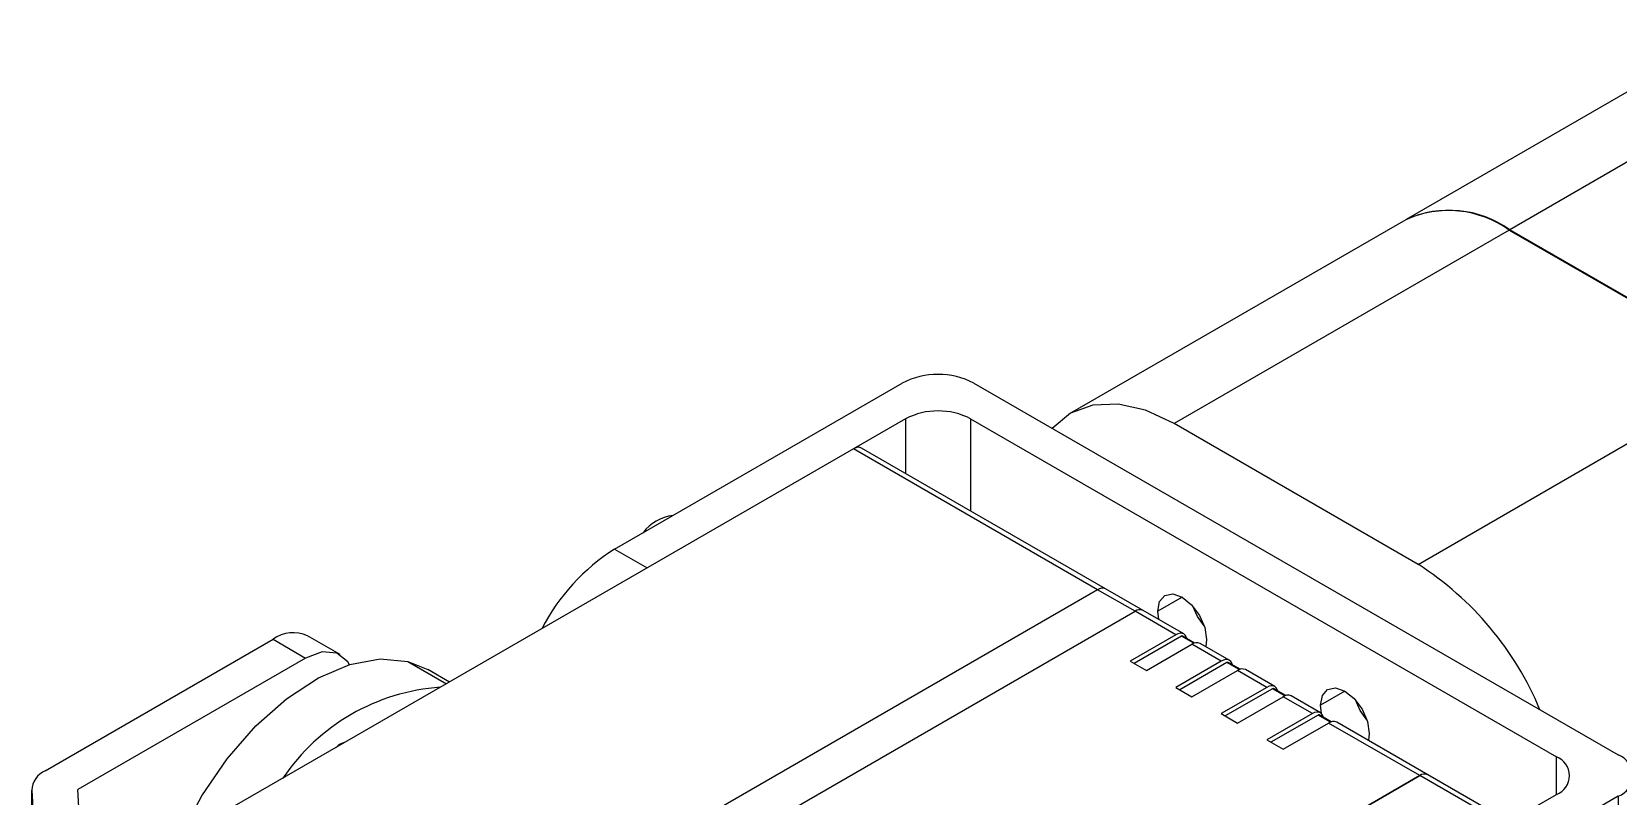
# Model space of a CAD drawing. Header units: millimetres. Extents: x 1167 to 2427, y 18 to 909.
# Drawn here: x 2048.8 to 2117.7, y 756.1 to 789.4 of the extents above; entities that cross this region are included whole.
import ezdxf

# ---------------------------------------------------------------- set-up
doc = ezdxf.new("R2010")
doc.units = ezdxf.units.MM

msp = doc.modelspace()

# ---------------------------------------------------------------- linework, layer by layer
at = {"color": 7, "linetype": 'Continuous', "lineweight": 25}
for p, q in [((2122.635, 789.387), (2108.493, 781.223)), ((2108.472, 781.211), (2093.905, 772.802)), ((2112.972, 780.765), (2098.405, 772.356)), ((2112.972, 780.765), (2123.578, 774.642)), ((2123.599, 774.654), (2112.993, 780.777)), ((2109.012, 766.233), (2123.578, 774.642)), ((2074.094, 766.893), (2086.596, 774.111)), ((2089.708, 774.111), (2117.709, 757.946)), ((2086.738, 772.56), (2084.475, 771.254)), ((2089.566, 772.56), (2115.022, 757.864)), ((2109.012, 766.233), (2098.405, 772.356)), ((2084.475, 771.253), (2057.181, 755.497)), ((2095.082, 765.13), (2084.475, 771.253)), ((2095.432, 765.165), (2084.825, 771.288)), ((2074.094, 766.893), (2075.508, 766.077)), ((2095.082, 765.13), (2067.787, 749.374)), ((2096.708, 764.191), (2095.082, 765.13)), ((2097.058, 764.226), (2095.432, 765.165)), ((2069.414, 748.435), (2096.708, 764.191)), ((2098.476, 763.171), (2096.708, 764.191)), ((2098.826, 763.206), (2097.058, 764.226)), ((2097.738, 763.833), (2097.698, 764.191)), ((2049.35, 757.262), (2059.249, 762.977)), ((2059.249, 762.977), (2060.663, 762.161)), ((2062.163, 762.309), (2060.749, 763.126)), ((2098.476, 763.171), (2096.496, 762.028)), ((2098.723, 763.11), (2096.673, 761.926)), ((2097.203, 761.62), (2099.183, 762.763)), ((2099.296, 762.813), (2098.773, 763.115)), ((2100.456, 762.028), (2099.183, 762.763)), ((2100.806, 762.063), (2099.533, 762.797)), ((2099.819, 762.966), (2099.779, 762.655)), ((2060.663, 762.161), (2050.764, 756.446)), ((2065.106, 762.009), (2065.981, 761.656)), ((2096.496, 762.028), (2097.203, 761.62)), ((2100.456, 762.028), (2098.476, 760.885)), ((2100.703, 761.967), (2098.653, 760.783)), ((2101.276, 761.67), (2100.753, 761.972)), ((2066.915, 761.116), (2065.981, 761.656)), ((2099.183, 760.477), (2101.163, 761.62)), ((2102.436, 760.885), (2101.163, 761.62)), ((2102.786, 760.92), (2101.513, 761.654)), ((2098.476, 760.885), (2099.183, 760.477)), ((2102.436, 760.885), (2100.456, 759.742)), ((2102.683, 760.824), (2100.633, 759.64)), ((2101.163, 759.334), (2103.143, 760.477)), ((2103.256, 760.527), (2102.733, 760.829)), ((2104.416, 759.742), (2103.143, 760.477)), ((2104.765, 759.777), (2103.493, 760.511)), ((2104.811, 759.742), (2104.769, 760.109)), ((2100.456, 759.742), (2101.163, 759.334)), ((2104.416, 759.742), (2102.436, 758.599)), ((2104.663, 759.681), (2102.612, 758.497)), ((2103.143, 758.191), (2105.123, 759.334)), ((2105.236, 759.384), (2104.713, 759.686)), ((2109.082, 757.048), (2105.123, 759.334)), ((2109.432, 757.083), (2105.473, 759.369)), ((2102.436, 758.599), (2103.143, 758.191)), ((2106.89, 758.884), (2106.85, 758.573)), ((2109.082, 757.048), (2081.788, 741.291)), ((2093.316, 747.946), (2109.082, 757.048)), ((2111.416, 755.701), (2109.082, 757.048)), ((2111.766, 755.736), (2109.432, 757.083)), ((2048.764, 756.446), (2048.764, 746.353)), ((2048.765, 756.408), (2049.286, 747.17)), ((2051.313, 746.707), (2050.764, 756.446)), ((2103.792, 749.749), (2115.022, 756.231)), ((2117.709, 756.15), (2105.207, 748.932)), ((2117.709, 756.15), (2117.709, 740.636))]:
    msp.add_line(p, q, dxfattribs=at)
at = {"color": 8, "linetype": 'Continuous', "lineweight": 25}
for p, q in [((2124.727, 787.551), (2112.993, 780.777)), ((2086.738, 772.56), (2086.738, 770.184)), ((2089.566, 772.56), (2089.566, 768.551)), ((2098.759, 764.803), (2097.698, 764.191)), ((2099.26, 762.8), (2098.723, 763.11)), ((2065.106, 762.009), (2066.783, 761.04)), ((2101.239, 761.657), (2100.703, 761.967)), ((2103.219, 760.514), (2102.683, 760.824)), ((2105.83, 760.721), (2104.769, 760.109)), ((2105.199, 759.371), (2104.663, 759.681)), ((2115.022, 756.231), (2115.022, 757.864)), ((2048.765, 746.354), (2048.765, 756.408))]:
    msp.add_line(p, q, dxfattribs=at)
at = {"color": 7, "linetype": 'Continuous', "lineweight": 25, "flags": 128}
for points in [[(2098.405, 772.356), (2097.164, 772.932), (2095.97, 773.203), (2094.869, 773.159), (2093.905, 772.801), (2093.114, 772.145), (2093.114, 772.145)], [(2097.698, 764.191), (2097.779, 764.613), (2098.009, 764.878), (2098.353, 764.944), (2098.759, 764.803), (2099.165, 764.476), (2099.509, 764.012), (2099.739, 763.482), (2099.819, 762.966)], [(2099.716, 763.553), (2099.423, 763.962), (2099.216, 764.42)], [(2098.958, 763.008), (2098.933, 763.082), (2098.887, 763.155), (2098.826, 763.206), (2098.751, 763.233), (2098.665, 763.237), (2098.572, 763.216), (2098.476, 763.171)], [(2054.791, 745.475), (2054.361, 746.304), (2054.004, 747.644), (2053.914, 749.19), (2054.097, 750.882), (2054.543, 752.655), (2055.238, 754.442), (2056.153, 756.172), (2057.253, 757.781), (2058.497, 759.206), (2059.836, 760.392), (2061.219, 761.293), (2062.594, 761.876), (2063.906, 762.118), (2065.106, 762.009)], [(2062.578, 761.871), (2062.5, 761.997), (2062.027, 762.375), (2061.389, 762.432), (2060.663, 762.161)], [(2100.938, 761.865), (2100.913, 761.939), (2100.867, 762.012), (2100.806, 762.063), (2100.731, 762.09), (2100.645, 762.094), (2100.552, 762.073), (2100.456, 762.028)], [(2102.917, 760.722), (2102.893, 760.796), (2102.847, 760.869), (2102.786, 760.92), (2102.711, 760.947), (2102.625, 760.951), (2102.532, 760.93), (2102.436, 760.885)], [(2104.769, 760.109), (2104.85, 760.531), (2105.08, 760.796), (2105.424, 760.862), (2105.83, 760.721), (2106.236, 760.394), (2106.58, 759.93), (2106.81, 759.4), (2106.89, 758.884)], [(2104.897, 759.579), (2104.873, 759.653), (2104.827, 759.726), (2104.766, 759.777), (2104.691, 759.804), (2104.605, 759.808), (2104.512, 759.787), (2104.416, 759.742)], [(2106.787, 759.471), (2106.494, 759.88), (2106.287, 760.338)]]:
    msp.add_lwpolyline(points, dxfattribs=at)
at = {"color": 7, "linetype": 'Continuous', "lineweight": 25}
for centre, radius, start, end in [((2110.335, 777.085), 4.527, 54.38242, 114.30712), ((2110.356, 777.097), 4.527, 54.38242, 114.30712), ((2088.152, 771.108), 3.381, 62.60967, 117.39033), ((2088.152, 769.83), 3.074, 62.60967, 117.39033), ((2076.815, 766.526), 1.836, 96.07581, 143.91882), ((2078.802, 759.413), 8.839, 122.18992, 152.93242), ((2101.59, 754.645), 13.761, 22.50503, 57.36349), ((2095.287, 764.844), 0.352, 65.69288, 125.61758), ((2096.913, 763.905), 0.352, 65.69288, 125.61758), ((2060.128, 761.751), 1.509, 65.69288, 125.61758), ((2098.753, 763.069), 0.0503, 65.68605, 125.61817), ((2099.388, 762.477), 0.352, 65.69288, 125.61758), ((2100.732, 761.926), 0.0503, 65.68605, 125.61817), ((2101.368, 761.334), 0.352, 65.69288, 125.61758), ((2067.152, 751.902), 9.011, 93.98158, 146.01305), ((2102.712, 760.783), 0.0503, 65.68605, 125.61817), ((2103.348, 760.191), 0.352, 65.69288, 125.61758), ((2104.692, 759.64), 0.0503, 65.68605, 125.61817), ((2105.328, 759.048), 0.352, 65.69288, 125.61758), ((2062.583, 757.7), 0.825, 103.99776, 135.99687), ((2114.712, 757.048), 0.873, 290.78342, 69.21658), ((2117.368, 757.048), 0.961, 290.78342, 69.21658), ((2049.749, 756.362), 0.985, 113.90399, 177.29693), ((2109.287, 756.762), 0.352, 65.69288, 125.61758)]:
    msp.add_arc(centre, radius, start, end, dxfattribs=at)
msp.add_open_spline([(2084.825, 771.288), (2084.774, 771.307), (2084.672, 771.344), (2084.541, 771.283), (2084.475, 771.253)], degree=3, knots=[0, 0, 0, 0, 0.499949, 1, 1, 1, 1], dxfattribs=at)

doc.saveas('drawing.dxf')
